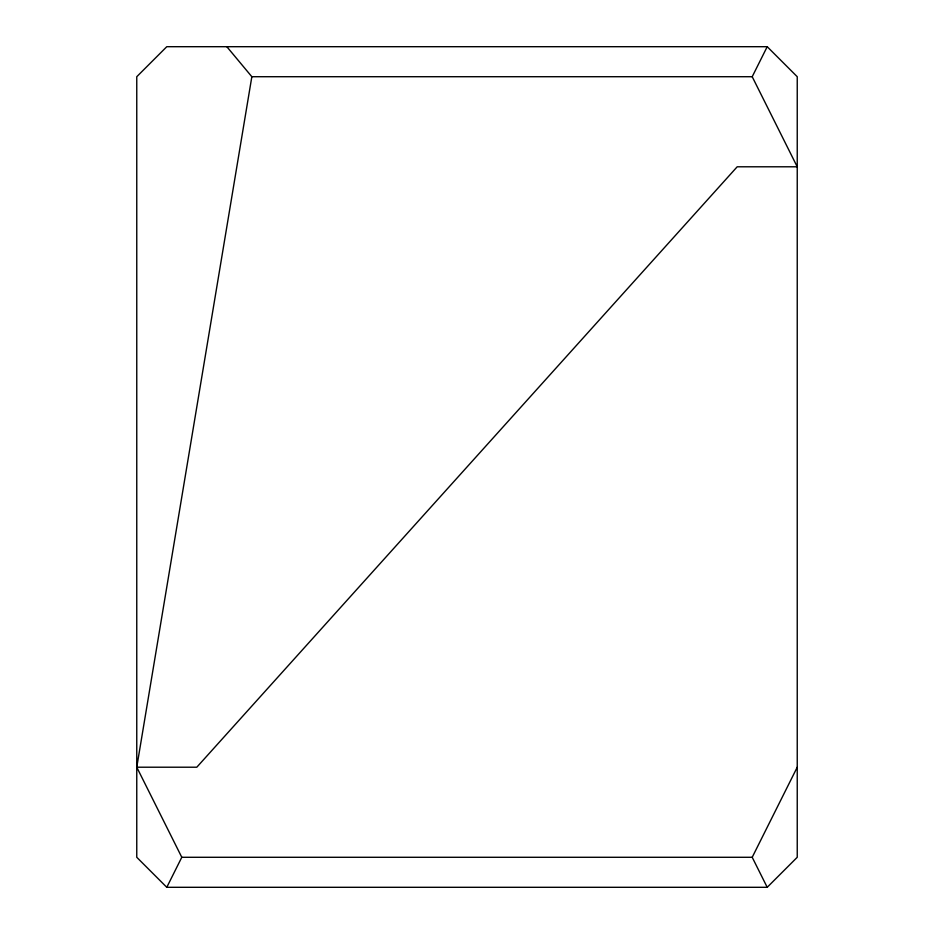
<?xml version="1.0" encoding="UTF-8"?>
<svg xmlns="http://www.w3.org/2000/svg" width="934" height="934" viewBox="0 0 934 934"><rect width="100%" height="100%" fill="white"/><g stroke="black" fill="none" stroke-linecap="round" stroke-linejoin="round"><path stroke-width="1.4" d="M166.789 887.3L767.211 887.3L797.239 857.284L797.239 76.716L767.211 46.7L166.789 46.7L136.761 76.716L136.761 857.284L166.789 887.3L181.791 857.284L136.761 767.211L251.841 76.716L226.834 46.7M136.761 767.211L196.805 767.211L737.195 166.789L797.239 166.789L752.209 76.716L767.211 46.7M767.211 887.3L752.209 857.284L797.239 767.211M251.841 76.716L752.209 76.716M181.791 857.284L752.209 857.284"/></g></svg>
